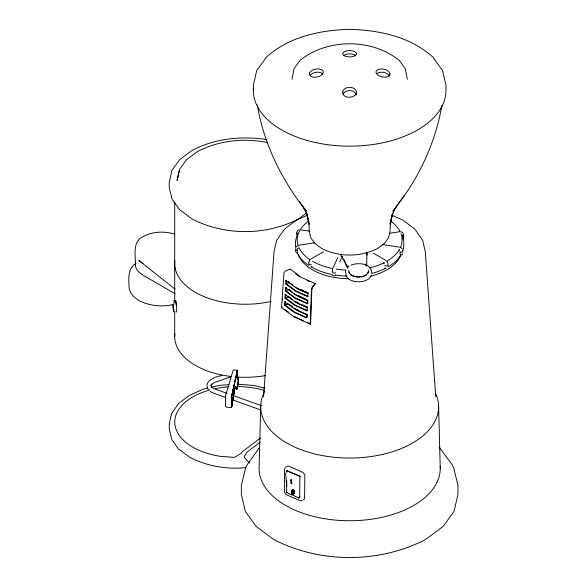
<?xml version="1.0" encoding="UTF-8"?>
<svg xmlns="http://www.w3.org/2000/svg" width="587" height="587" viewBox="0 0 587 587"><rect width="100%" height="100%" fill="white"/><g stroke="black" fill="none" stroke-linecap="round" stroke-linejoin="round"><path stroke-width="0.88" d="M286.75 480.709L286.595 492.5L286.17 492.764M286.852 472.542L286.463 470.26M366.677 265.962L366.919 253.283L366.471 254.773M365.767 265.779L365.811 264.025M260.694 406.696L259.072 468.441A90.589 52.302 0 0 0 351.129 520.735A90.589 52.302 0 0 0 440.199 466.738M231.586 407.084L231.77 396.166L237.229 370.705L231.63 395.954L231.623 407.107L234.91 387.919M310.23 324.171L311.426 289.795L312.247 287.006L315.388 283.631L301.19 277.343L290.294 269.147L286.17 270.526L283.998 272.471L281.54 307.61L293.999 316.848L310.23 324.171L310.648 323.885L311.844 289.582L312.46 287.366L315.388 283.631M284.842 301.747L294.403 308.828L306.84 314.449L306.663 317.993L294.226 312.379L284.666 305.291L284.842 301.747L285.392 301.535L285.223 305.086L294.718 312.123L307.089 317.706L307.265 314.162M285.018 298.196L285.194 294.645L285.744 294.432L285.575 297.983L295.07 305.02L307.441 310.611L307.016 310.897L294.579 305.277L285.018 298.196L288.701 296.787L292.231 299.399M307.793 303.508L307.368 303.795L294.931 298.174L285.37 291.093L285.546 287.542L286.096 287.329L285.928 290.881L295.422 297.917L307.793 303.508L307.882 301.733M305.027 291.365L308.322 292.854L307.896 293.14L307.72 296.692L295.283 291.071L285.722 283.991L285.898 280.439L286.449 280.226L286.28 283.778L295.775 290.822L308.146 296.406M307.016 310.897L307.192 307.346L294.755 301.725L285.194 294.645M307.368 303.795L307.544 300.243L307.97 299.957M282.538 300.096L282.655 298.174M298.247 498.077L298.277 497.644L286.595 492.5L287.05 492.207M263.556 396.834L274.034 251.772L276.609 240.472L284.482 229.113L296.442 220.11L307.595 215.128M237.999 383.326L237.64 385.85C239.239 368.871 238.645 383.883 236.612 389.592L235.754 386.73L234.741 388.587A8.71 0.903 -85.8 0 0 234.367 390.458L231.682 406.864L234.367 390.465M332.271 271.377L332.616 268.941M285.642 473.217L286.713 486.616M299.018 497.314L299.054 498.209M237.287 387.714L237.691 385.556M236.943 388.99L237.361 387.339L236.612 389.592L235.754 386.73L236.334 389.474L237.023 388.557M237.287 379.026L237.229 370.705L237.419 379.275L237.933 377.236M308.623 262.616L309.76 259.968M297.374 233.186L295.532 241.279L295.532 244.904A54.129 31.25 0 0 0 295.694 247.347M392.556 213.345L390.069 224.234C391.448 216.016 394.618 208.114 399.908 201.627M441.842 105.66C435.679 141.049 420.666 174.53 398.933 203.058M237.243 371.307L231.806 395.887M392.512 213.521L390.12 226.333L390.12 231.139L388.55 237.757L384.529 243.363L377.749 248.396C360.477 257.289 338.838 257.289 321.573 248.396L314.793 243.363L310.772 237.757L309.202 231.139L309.202 226.333L306.597 212.626M402.675 253.789L401.904 255.081M293.199 494.232L293.251 494.041A25.094 16.561 54.1 0 0 293.287 491.862C290.154 486.968 290.961 498.253 294.322 493.263A25.094 16.561 54.1 0 0 294.358 491.084L293.287 491.862M264.48 390.825L263.724 393.4A88.967 51.363 0 0 0 349.661 458.058A88.967 51.363 0 0 0 435.591 393.4M179.314 170.619L177.076 180.547L179.563 169.335L186.358 159.869L197.489 151.549C218.643 140.484 243.737 137.754 267.004 142.487M296.618 232.577L297.271 230.933L298.886 229.825M173.686 303.376L174.383 302.532L176.122 302.4A5.877 0.624 85.7 0 1 176.694 309.532A5.877 0.624 85.7 0 1 176.122 311.675M333.093 267.672L337.708 257.73M332.55 271.517L332.668 272.735A3.544 2.047 0 0 0 334.759 273.058L335.632 272.639M339.778 261.846L340.922 259.373M368.526 271.92L366.449 274.87M367.851 273.491L368.526 270.416M342.874 94.346C345.376 89.231 354.68 89.349 356.544 94.874M404.612 195.133L392.908 211.357L396.709 206.154M245.454 454.411L247.178 452.005L260.195 442.209M259.065 448.226L247.487 464.288L245.689 467.546L241.338 485.478L241.338 494.379L245.256 511.248L256.057 526.297L273.689 539.482C320.392 563.535 378.923 563.535 425.626 539.482L443.266 526.297L454.059 511.248L457.985 494.379L457.985 485.478L453.634 467.546L451.829 464.288L439.113 447.008M296.508 253.136L295.687 251.507L295.936 248.749M403.599 235.365A3.544 2.047 0 0 1 403.636 235.754L402.902 236.26M285.385 467.516L284.622 469.006L284.335 491.172L284.798 493.021L286.625 494.834L300.016 500.733L302.334 500.608M308.879 263.115L308.689 263.768A3.544 2.047 0 0 0 310.215 264.649L311.337 264.539M296.105 246.98L297.426 245.762M310.163 75.143C313.37 72.054 319.849 70.645 323.026 74.388M290.697 480.093L291.607 480.489L291.849 483.879L290.939 483.483L290.697 480.093L291.761 479.161M245.293 455.02L244.478 455.725L244.185 457.126L249.46 463.048M366.545 274.679C362.282 277.46 355.223 277.768 350.608 274.606C354.827 277.834 361.284 277.842 365.848 275.222M300.221 476.321L286.874 470.73L300.045 476.351M312.101 266.689L310.868 266.762M136.052 263.328C127.643 268.061 128.736 278.642 129.015 286.779C129.228 292.942 133.917 297.484 138.855 300.493C149.076 305.82 161.249 307.126 172.461 304.675M306.656 212.876L298.497 218.951C265.75 235.813 224.726 235.813 191.978 218.951L179.571 209.676L171.998 199.118L169.225 187.216L169.225 182.212L171.991 170.318L179.571 159.759L191.978 150.485C214.16 138.635 240.061 135.979 264.73 139.229L266.461 139.64M260.54 437.99L242.314 451.697L240.927 453.575L234.316 457.39L220.338 456.326A61.503 35.506 0 0 1 175.021 425.311A61.503 35.506 0 0 1 209.684 390.01M291.556 490.519L292.627 489.749M291.761 490.483L292.825 489.712M292.003 490.512L293.067 489.741M292.275 490.615L293.346 489.837M292.979 491.136L294.043 490.365M293.236 491.62L294.307 490.849M293.251 494.041L294.322 493.263M173.172 301.131L175.726 300.661L176.122 304.932M376.993 73.507C380.985 70.961 387.244 72.208 389.856 76.193M343.578 55.501C347.203 53.366 352.112 53.366 355.744 55.501M310.78 259.094L323.393 251.816M402.792 239.026L403.636 238.183L403.636 235.754M230.588 376.905L214.717 382.357L211.423 384.61L211.929 383.949L211.137 385.754L211.496 386.694L213.69 388.484M385.989 268.186L384.756 268.112M285.722 283.991L289.406 282.582M285.37 291.093L289.053 289.685L292.583 292.297M284.666 305.291L288.349 303.883M281.54 307.61L282.09 307.405M350.872 265.199C357.681 262.176 371.63 263.211 371.681 272.808M334.906 275.164L335.493 274.98M222.091 375.629C215.906 376.172 202.596 381.257 208.37 389.585M207.651 388.154L203.227 389.218L189.073 395.587L178.47 403.57L171.565 413.622L169.283 423.631L169.283 428.958L171.793 439.626L178.455 448.916L189.506 457.148C206.763 466.144 226.707 469.659 246.026 467.59M211.195 387.31L219.156 385.402L229.062 384.654M299.876 476.49L299.671 496.815L299.487 497.438L298.277 497.644M298.966 245.205L314.948 242.739M389.137 233.34L399.791 231.689M334.429 275.927L332.301 274.987M297.315 250.517L296.244 250.289A3.544 2.047 0 0 1 295.687 249.079M237.155 384.169L253.357 385.402L264.862 388.154M236.803 370.184L233.648 369.905L233.149 370.346L225.547 395.623L225.547 406.556L226.252 407.107L230.926 407.517M174.383 311.807L173.686 311.58M300.427 229.752L309.305 231.124M382.585 244.537L399.453 247.149M400.07 252.293L402.168 252.227A3.544 2.047 0 0 0 402.733 251.023L402.477 250.693M174.464 234.066C164.199 230.977 152.642 231.432 143.111 236.554C132.148 241.668 135.685 255 135.348 264.502M342.397 259.021L341.531 258.456M215.128 389.108L227.169 393.4M233.193 395.55L261.582 405.676M225.467 397.37L213.397 393.063L210.087 391.338M232.364 399.835L260.819 409.983M398.47 250.187L399.27 250.473M297.315 234.316L296.589 233.809A3.544 2.047 0 0 1 296.839 232.951M173.987 310.068L173.172 309.334M391.72 215.128L402.88 220.11L414.84 229.113L422.713 240.472L425.289 251.772L435.759 396.834M307.03 280.498L309.54 281.606M300.904 289.501L303.376 290.624M307.896 293.14L295.459 287.52L285.898 280.439M308.153 293.705L298.592 289.384L294.351 286.243M298.071 295.488L301.373 296.978M303.024 297.719L305.497 298.842M307.544 300.243L295.107 294.623L285.546 287.542M307.801 300.808L298.24 296.486L293.999 293.346M296.075 301.843L298.548 302.958M302.672 304.822L307.617 307.06M307.449 307.911L297.888 303.589L295.063 301.498M295.723 308.945L299.018 310.435M307.096 315.014L297.536 310.692L293.999 308.072M294.498 316.591L299.341 318.785M300.962 319.511L303.384 320.605M307.419 322.432L310.648 323.885M341.179 257.363L340.944 254.098M342.713 256.864L341.722 256.02M373.464 253.239L386.07 260.518M384.756 265.522L386.642 266.072A3.544 2.047 0 0 0 388.168 265.192L387.978 264.539M175.337 293.86L143.03 275.208A26.217 15.137 0 0 1 135.67 262.132M401.332 231.77L402.953 232.87L403.636 234.917M287.916 281.312L289.376 282.398M290.11 283.103L292.935 285.201M289.024 289.494L290.484 290.58M287.938 296.053L291.592 298.761M289.046 304.242L291.974 306.407M289.053 304.411L292.59 307.023M285.011 309.562L288.665 312.269M295.378 273.535L299.737 276.815M143.03 263.651L138.862 260.518L174.985 289.039M383.59 262.983L384.169 263.482M299.95 497.072L299.612 496.529L299.722 497.813M400.994 247.707L402.315 248.925M350.703 274.797L348.722 271.92M302.613 206.154L306.407 211.357C281.863 180.348 263.768 144.035 257.282 104.802M299.414 201.627C304.697 208.114 307.867 216.016 309.246 224.234L306.575 212.538M400.18 255.059L400.07 251.662M387.097 261.391L388.234 264.033M347.959 265.515L348.883 267.056M341.788 256.101L347.533 267.958M349.397 273.491L348.722 270.416M343.938 259.432L347.922 268.23M402.315 234.807L403.79 241.279L403.79 244.904A54.129 31.25 0 0 1 402.601 251.412M237.581 378.813L237.229 377.852M172.989 308.469L172.681 304.66M438.621 406.696L440.25 468.441M407.319 79.282L405.309 68.657L399.439 60.534C371.923 38.206 327.392 38.206 299.876 60.534L294.006 68.657L291.996 79.282M366.941 252.469L366.941 255.154M345.567 270.658L345.567 272.808M290.294 269.147L290.294 269.712M253.364 90.567L253.364 85.254L256.71 70.616L266.498 57.071C289.017 36.71 320.106 30.098 349.661 29.35C379.217 30.098 410.298 36.71 432.824 57.071L442.605 70.616L445.959 85.254L445.959 90.567A96.297 55.596 0 0 1 347.445 146.148A96.297 55.596 0 0 1 253.467 88.021M175.726 302.342L175.726 300.661A5.877 0.624 85.7 0 0 175.183 301.674M174.706 202.104L174.706 300.962M174.706 311.924L174.706 336.586M173.627 304.176L173.627 311.301M303.193 499.779A3.383 2.231 54.1 0 0 304.572 497.945L304.851 476.05A3.383 2.231 54.1 0 0 302.202 472.065L289.017 466.261A3.383 2.231 54.1 0 0 286.471 466.988M214.05 388.917A61.503 35.506 0 0 1 228.233 386.826M237.141 386.525A61.503 35.506 0 0 1 264.532 390.494M271.37 301.344A70.535 40.723 0 0 1 174.853 260.863M265.258 375.629A70.535 40.723 0 0 1 236.95 377.023M231.461 376.524A70.535 40.723 0 0 1 174.853 333.93M401.222 254.413A54.129 31.25 0 0 1 387.934 267.004M385.74 268.2A54.129 31.25 0 0 1 371.681 273.454M347.02 276.117A54.129 31.25 0 0 1 335.647 275.09M332.051 274.459A54.129 31.25 0 0 1 311.381 267.004M308.975 265.515A54.129 31.25 0 0 1 297.374 252.997L297.594 248.639L299.025 247.729A52.419 30.267 0 0 0 310.259 259.858M399.52 249.24A52.419 30.267 0 0 1 386.723 261.296M384.434 262.543A52.419 30.267 0 0 1 369.296 267.958M346.014 270.086A52.419 30.267 0 0 1 336.094 269.132M332.609 268.516A52.419 30.267 0 0 1 312.592 261.296M298.321 246.026A52.419 30.267 0 0 1 308.072 221.468M391.25 221.468A52.419 30.267 0 0 1 400.297 232.063M400.994 233.765A52.419 30.267 0 0 1 400.297 247.729M400.297 256.321A52.419 30.267 0 0 1 370.984 276.139M348.751 278.752A52.419 30.267 0 0 1 298.321 254.619M371.241 275.384A12.731 7.345 0 0 1 356.962 281.709A12.731 7.345 0 0 1 346.007 273.461M292.121 491.554L292.304 493.792L292.121 491.554M342.691 92.02C342.808 101.536 362.663 96.569 354.629 88.82A6.978 4.733 1.3 0 0 349.661 87.346A6.978 4.733 -1.3 0 0 344.723 88.806L343.578 89.862L342.691 92.02M309.459 72.883C308.894 78.775 318.015 77.763 321.236 75.246A6.978 4.087 -9.2 0 0 323.268 72.106A6.978 3.896 -9 0 0 321.236 69.545C317.229 68.114 311.836 69.134 309.459 72.883M390.098 73.933C388.601 78.819 381.411 77.469 378.087 75.246A6.978 4.087 9.2 0 1 376.054 72.106A6.978 3.896 9 0 1 378.087 69.545C382.232 68.055 388.748 69.207 390.098 73.933M235.101 387.354L234.998 387.802L235.438 386.782L235.636 387.185L235.101 387.354M356.625 53.953L354.629 55.97A6.978 3.258 1.1 0 1 349.661 56.873A6.978 3.258 -1.1 0 1 344.723 55.985L342.874 54.569L342.874 52.962C346.33 49.69 352.985 49.69 356.441 52.962L356.625 53.953M211.173 385.776L211.137 384.845L211.137 385.754"/></g></svg>
